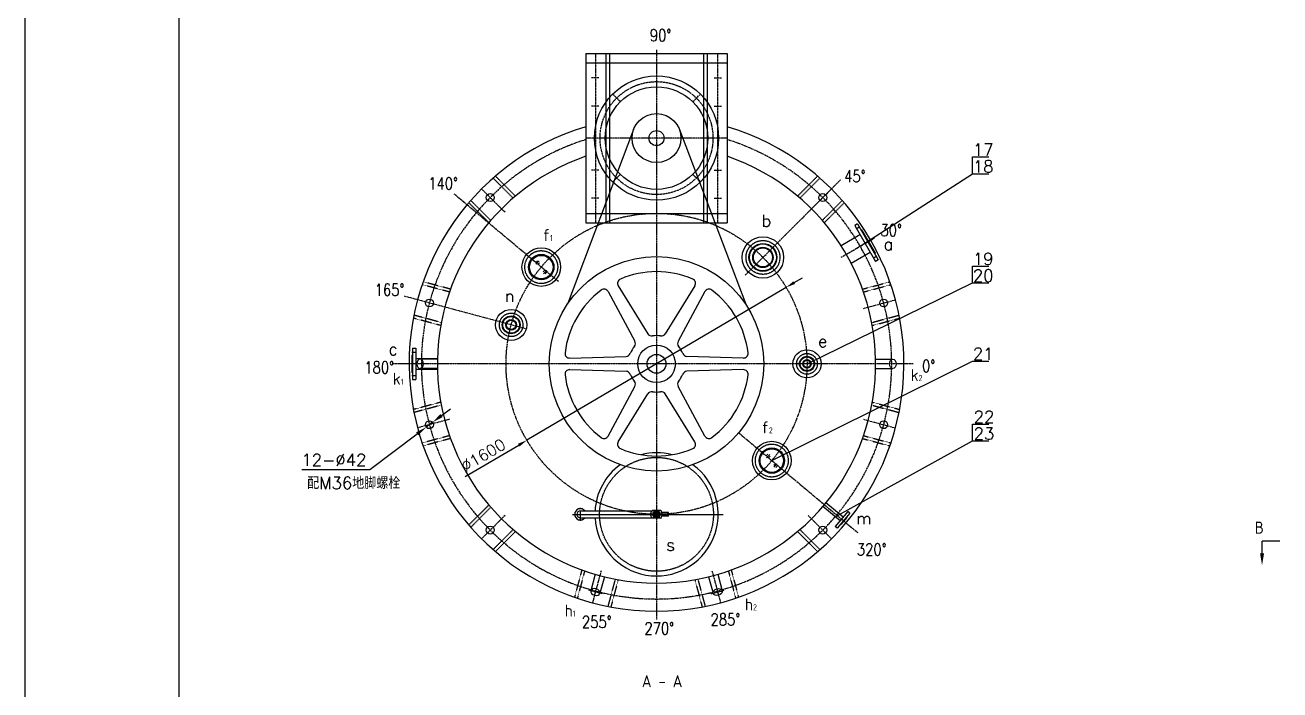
# Model space of a CAD drawing. Header units: millimetres. Extents: x 352 to 14123, y 79 to 19556.
# Drawn here: x 352 to 7022, y 3603 to 7137 of the extents above; entities that cross this region are included whole.
import ezdxf

# ---------------------------------------------------------------- set-up
doc = ezdxf.new("R2010")
doc.units = ezdxf.units.MM
doc.linetypes.add('ACAD_ISO04W100', pattern=[30.5, 24, -3, 0.5, -3])
doc.linetypes.add('HIDDEN', pattern=[0.375, 0.25, -0.125])
doc.layers.add('1轮廓实线层', color=7, linetype='Continuous', lineweight=30)
for name, color, linetype in [('2细线层', 4, 'Continuous'), ('LAYER1', 1, 'ACAD_ISO04W100'), ('LAYER2', 2, 'Continuous'), ('LAYER3', 3, 'Continuous'), ('实线', 3, 'Continuous')]:
    doc.layers.add(name, color=color, linetype=linetype)
doc.styles.add('HZ', font='txt', dxfattribs={"bigfont": 'hztxt'})
doc.styles.get("Standard").update_dxf_attribs({"font": 'txt.shx', "bigfont": 'gbcbig.shx'})
doc.dimstyles.new('1', dxfattribs={"dimtxt": 60, "dimasz": 50, "dimexe": 20, "dimexo": 0, "dimgap": 20, "dimtad": 1, "dimdec": 0, "dimdsep": 46, "dimlunit": 6, "dimtxsty": 'HZ', "dimcen": 2.5, "dimclrt": 2, "dimadec": 0, "dimazin": 0, "dimtfac": 1, "dimtdec": 0, "dimtmove": 0, "dimatfit": 3, "dimfxl": 1, "dimtolj": 1, "dimtzin": 0, "dimarcsym": 0})
doc.dimstyles.get("Standard").update_dxf_attribs({"dimtxt": 2.5, "dimasz": 2.5, "dimexe": 1.25, "dimexo": 0.625, "dimtad": 1, "dimdec": 4, "dimdsep": 46, "dimlunit": 6, "dimtxsty": 'Standard', "dimcen": 2.5, "dimadec": 0, "dimazin": 0, "dimtfac": 1, "dimtdec": 4, "dimtmove": 0, "dimatfit": 3, "dimfxl": 1, "dimtolj": 1, "dimtzin": 0, "dimarcsym": 0})

# ---------------------------------------------------------------- blocks, each defined once
blk = doc.blocks.new('*D11')
at = {"layer": 'DEFPOINTS', "color": 0, "linetype": 'ByBlock', "transparency": 16777216}
for p in [(4397.3, 5742.4), (3019.1, 4929.6)]:
    blk.add_point(p, dxfattribs=at)
at = {"layer": 'LAYER3', "color": 0, "linetype": 'ByBlock', "lineweight": -2, "transparency": 16777216}
for p, q in [((4397.3, 5742.4), (3019.1, 4929.6)), ((4440.4, 5767.8), (4483.4, 5793.2)), ((2691.8, 4736.6), (2976, 4904.2))]:
    blk.add_line(p, q, dxfattribs=at)
at = {"layer": 'LAYER3', "color": 0, "linetype": 'ByBlock', "transparency": 16777216}
for points in [[(4436.1, 5774.9), (4444.6, 5760.6), (4397.3, 5742.4)], [(2971.8, 4911.4), (2980.3, 4897), (3019.1, 4929.6)]]:
    blk.add_solid(points, dxfattribs=at)
at = {"layer": 'LAYER3', "color": 2, "linetype": 'ByBlock', "transparency": 16777216, "insert": (2787, 4850.8), "char_height": 60, "attachment_point": 5, "rotation": 30.52901, "style": 'HZ'}
blk.add_mtext('\\A1;%%c1600', dxfattribs=at)
blk = doc.blocks.new('*D26')
at = {"layer": 'DEFPOINTS', "color": 0, "linetype": 'ByBlock', "transparency": 16777216}
for p in [(2517.6, 5025.1), (2484, 4999.8)]:
    blk.add_point(p, dxfattribs=at)
at = {"layer": 'LAYER2', "color": 0, "linetype": 'ByBlock', "lineweight": -2, "transparency": 16777216}
for p, q in [((2565.5, 5061.2), (2613.4, 5097.3)), ((2517.6, 5025.1), (2484, 4999.8)), ((2183.9, 4773.5), (2436.1, 4963.7)), ((1822.6, 4773.5), (2183.9, 4773.5))]:
    blk.add_line(p, q, dxfattribs=at)
at = {"layer": 'LAYER2', "color": 0, "linetype": 'ByBlock', "transparency": 16777216}
for points in [[(2559.5, 5069.2), (2571.5, 5053.2), (2517.6, 5025.1)], [(2430.1, 4971.7), (2442.1, 4955.7), (2484, 4999.8)]]:
    blk.add_solid(points, dxfattribs=at)
at = {"layer": 'LAYER2', "color": 0, "linetype": 'ByBlock', "transparency": 16777216, "insert": (1993.2, 4825.5), "char_height": 64, "attachment_point": 5}
blk.add_mtext('\\A1;12-%%c42', dxfattribs=at)

msp = doc.modelspace()

# ---------------------------------------------------------------- linework, layer by layer
at = {"color": 4}
msp.add_line((7022.08983, 4394.10683), (6927.25707, 4394.10683), dxfattribs=at)
at = {"layer": '1轮廓实线层'}
msp.add_line((1171.25655, 406.78891), (1171.25655, 19227.6616), dxfattribs=at)
at = {"layer": '2细线层'}
msp.add_line((351.53213, 78.89914), (351.53213, 19555.55136), dxfattribs=at)
at = {"layer": 'LAYER1', "ltscale": 0.4}
for p, q in [((3708.20804, 7004.78446), (3708.20804, 3977.62293)), ((4083.20804, 6535.99098), (3333.20804, 6535.99098)), ((4179.92103, 5807.70397), (4688.39438, 6316.17732)), ((3186.60692, 5773.66629), (2632.39142, 6238.70831)), ((2902.85242, 6141.3466), (2778.36262, 6265.8364)), ((4513.56366, 6141.3466), (4638.05346, 6265.8364)), ((4689.35673, 5902.45744), (4866.08401, 6004.49098)), ((3012.29099, 5522.46139), (2367.83465, 5695.14295)), ((4808.34427, 5630.77159), (4978.4005, 5676.33802)), ((5072.86908, 5335.99098), (2306.89927, 5335.99098)), ((2608.07181, 5041.21036), (2438.01558, 4995.64393)), ((4808.34427, 5041.21036), (4978.4005, 4995.64393)), ((4144.85337, 4969.60204), (4779.87958, 4436.75179)), ((2902.85242, 4530.63536), (2778.36262, 4406.14556)), ((4513.56366, 4530.63536), (4638.05346, 4406.14556)), ((3413.42743, 4235.85475), (3367.861, 4065.79852)), ((4002.98866, 4235.85475), (4048.55509, 4065.79852))]:
    msp.add_line(p, q, dxfattribs=at)
at = {"layer": 'LAYER1', "ltscale": 0.5}
for p, q in [((3383.20804, 6985.99098), (3383.20804, 6085.99098)), ((4033.20804, 6985.99098), (4033.20804, 6085.99098)), ((3402.09246, 6855.99098), (3363.21477, 6855.99098)), ((4014.32362, 6855.99098), (4053.20132, 6855.99098)), ((3514.49534, 6729.70368), (3477.65667, 6766.54235)), ((3901.92074, 6729.70368), (3938.75941, 6766.54235)), ((3402.09246, 6705.99098), (3363.21477, 6705.99098)), ((4014.32362, 6705.99098), (4053.20132, 6705.99098)), ((3402.09246, 6365.99098), (3363.21477, 6365.99098)), ((3514.49534, 6342.27828), (3477.65667, 6305.43961)), ((3901.92074, 6342.27828), (3938.75941, 6305.43961)), ((4014.32362, 6365.99098), (4053.20132, 6365.99098)), ((3402.09246, 6215.99098), (3363.21477, 6215.99098)), ((4014.32362, 6215.99098), (4053.20132, 6215.99098)), ((3418.61359, 4113.30965), (3347.2192, 4132.43972)), ((3418.61359, 4113.30965), (3347.2192, 4132.43972)), ((3997.80249, 4113.30965), (4069.19688, 4132.43972)), ((3997.80249, 4113.30965), (4069.19688, 4132.43972))]:
    msp.add_line(p, q, dxfattribs=at)
at = {"layer": 'LAYER1', "linetype": 'ACAD_ISO04W100'}
for p, q in [((4789.81106, 6064.37782), (4768.00599, 6051.78866)), ((4879.81106, 5908.49325), (4858.00599, 5895.90409)), ((2407.31893, 5398.49098), (2432.49725, 5398.49098)), ((2407.31893, 5273.49098), (2432.49725, 5273.49098))]:
    msp.add_line(p, q, dxfattribs=at)
at = {"layer": 'LAYER1', "ltscale": 0.2}
msp.add_line((3261.01953, 4535.99098), (4061.94515, 4535.99098), dxfattribs=at)
at = {"layer": 'LAYER1', "linetype": 'ACAD_ISO04W100', "ltscale": 2}
msp.add_line((3303.20804, 4501.99575), (3303.20804, 4571.1384), dxfattribs=at)
at = {"layer": 'LAYER1', "ltscale": 0.5}
msp.add_circle((3708.20804, 6535.99098), 300, dxfattribs=at)
at = {"layer": 'LAYER1', "ltscale": 0.4}
msp.add_circle((3708.20804, 5335.99098), 800, dxfattribs=at)
at = {"layer": 'LAYER1', "linetype": 'ACAD_ISO04W100', "ltscale": 0.1}
for centre, radius in [((3095.37249, 5850.22107), 87.5), ((4273.89347, 5901.6764), 90), ((2935.46738, 5543.04622), 62.5), ((4508.20804, 5335.99098), 55), ((4321.0436, 4821.76089), 87.5)]:
    msp.add_circle(centre, radius, dxfattribs=at)
at = {"layer": 'LAYER1', "ltscale": 0.2}
msp.add_circle((3708.20804, 4535.99098), 302.5, dxfattribs=at)
at = {"layer": 'LAYER1', "ltscale": 0.4}
msp.add_arc((3708.20804, 5335.99098), 1250, 107.457603124, 72.542396876, dxfattribs=at)
at = {"layer": 'LAYER2', "color": 0, "ltscale": 0.08}
for p, q in [((3333.20804, 6985.99098), (3333.20804, 6085.99098)), ((3333.20804, 6985.99098), (4083.20804, 6985.99098)), ((4083.20804, 6985.99098), (4083.20804, 6085.99098)), ((3333.20804, 6935.99098), (4083.20804, 6935.99098)), ((3586.33625, 6581.2377), (3234.10648, 5652.4206)), ((3830.07984, 6581.2377), (4182.30961, 5652.4206)), ((3333.20804, 6135.99098), (4083.20804, 6135.99098)), ((3333.20804, 6085.99098), (4083.20804, 6085.99098)), ((4776.44299, 6079.75377), (4761.72056, 6071.25377)), ((4761.72056, 6071.25377), (4871.72056, 5880.72818)), ((4776.44299, 6079.75377), (4886.44299, 5889.22818)), ((4689.04322, 5964.63026), (4789.72056, 6022.75635)), ((4798.29107, 6047.9118), (4794.19299, 6049.00987)), ((4798.29107, 6047.9118), (4869.79107, 5924.07016)), ((4743.04322, 5871.09952), (4843.72056, 5929.22561)), ((4886.44299, 5889.22818), (4871.72056, 5880.72818)), ((3504.44004, 5750.5627), (3661.43154, 5496.00058)), ((3911.97605, 5750.5627), (3754.98454, 5496.00058)), ((3451.0624, 5719.74511), (3593.02391, 5456.50542)), ((3965.35368, 5719.74511), (3823.39217, 5456.50542)), ((2411.20804, 5418.49098), (2411.20804, 5253.49098)), ((2411.20804, 5418.49098), (2428.20804, 5418.49098)), ((2428.20804, 5418.49098), (2428.20804, 5253.49098)), ((2408.20804, 5380.49098), (2411.20804, 5383.49098)), ((2408.20804, 5380.49098), (2408.20804, 5291.49098)), ((2428.20804, 5364.49098), (2543.5567, 5364.49098)), ((2543.47631, 5360.99098), (2452.14202, 5360.99098)), ((3247.29439, 5366.80857), (3546.24741, 5375.48614)), ((4169.12169, 5366.80857), (3870.16867, 5375.48614)), ((4872.93977, 5360.99098), (4964.27406, 5360.99098)), ((2408.20804, 5291.49098), (2411.20804, 5288.49098)), ((2428.20804, 5307.49098), (2543.5567, 5307.49098)), ((2543.47631, 5310.99098), (2452.14202, 5310.99098)), ((3247.29439, 5305.17339), (3546.24741, 5296.49582)), ((4169.12169, 5305.17339), (3870.16867, 5296.49582)), ((4872.93977, 5310.99098), (4964.27406, 5310.99098)), ((2411.20804, 5253.49098), (2428.20804, 5253.49098)), ((3451.0624, 4952.23685), (3593.02391, 5215.47654)), ((3965.35368, 4952.23685), (3823.39217, 5215.47654)), ((3504.44004, 4921.41925), (3661.43154, 5175.98138)), ((3911.97605, 4921.41925), (3754.98454, 5175.98138)), ((3303.20804, 4553.99098), (3682.79429, 4553.99098)), ((3730.07797, 4555.99098), (3686.33811, 4555.99098)), ((3771.45359, 4545.99098), (3737.11882, 4545.99098)), ((3771.45359, 4525.99098), (3771.45359, 4545.99098)), ((4683.95798, 4501.33591), (4592.76478, 4577.85608)), ((4700.02767, 4520.48702), (4608.83447, 4597.0072)), ((4725.73917, 4551.12879), (4658.24647, 4470.69413)), ((4735.69775, 4542.77256), (4668.20505, 4462.33789)), ((4735.69775, 4542.77256), (4725.73917, 4551.12879)), ((3303.20804, 4517.99098), (3682.79429, 4517.99098)), ((3730.07797, 4515.99098), (3686.33811, 4515.99098)), ((3771.45359, 4525.99098), (3737.11882, 4525.99098)), ((4668.20505, 4462.33789), (4658.24647, 4470.69413)), ((4688.50124, 4481.85877), (4684.27474, 4481.489)), ((4719.99783, 4519.39495), (4688.50124, 4481.85877)), ((4719.99783, 4519.39495), (4719.62806, 4523.62144)), ((3382.73031, 4217.38633), (3359.11487, 4129.25228)), ((3431.02661, 4204.44538), (3407.41116, 4116.31133)), ((3985.38948, 4204.44538), (4009.00492, 4116.31133)), ((4033.68577, 4217.38633), (4057.30121, 4129.25228))]:
    msp.add_line(p, q, dxfattribs=at)
at = {"layer": 'LAYER2'}
msp.add_line((4869.79107, 5924.07016), (4868.69299, 5919.97209), dxfattribs=at)
at = {"layer": 'LAYER2', "color": 3, "linetype": 'ByBlock', "ltscale": 2}
for points in [[(5388.50864, 6346.39995), (5388.50864, 6435.58185), (5474.9419, 6435.58185)], [(4790.7398, 5960.99098), (5388.50864, 6346.39995), (5474.9419, 6346.39995)], [(5388.50864, 5765.71803), (5388.50864, 5854.89993), (5474.9419, 5854.89993)], [(4508.20804, 5335.99098), (5388.50864, 5765.71803), (5474.9419, 5765.71803)], [(4321.0436, 4821.76089), (5388.50864, 5350.72854), (5474.9419, 5350.72854)], [(5388.50864, 4926.13995), (5388.50864, 5015.32185), (5474.9419, 5015.32185)], [(4657.88709, 4523.21198), (5388.50864, 4926.13995), (5474.9419, 4926.13995)]]:
    msp.add_lwpolyline(points, dxfattribs=at)
at = {"layer": 'LAYER2', "color": 0, "ltscale": 0.08}
msp.add_lwpolyline([(3726.20804, 4535.99098), (3717.20804, 4551.57944), (3699.20804, 4551.57944), (3690.20804, 4535.99098), (3699.20804, 4520.40252), (3717.20804, 4520.40252)], close=True, dxfattribs=at)
for centre, radius in [((3708.20804, 6535.99098), 330), ((3708.20806, 6535.99098), 272.49998), ((3708.20804, 6535.99098), 130), ((3708.20804, 6535.99098), 40), ((2824.32456, 6219.87446), 21), ((4592.09152, 6219.87446), 21), ((4273.89347, 5901.6764), 110), ((3095.37249, 5850.22107), 102.5), ((4273.89347, 5901.6764), 74.5), ((4273.89347, 5901.6764), 71.5), ((4273.89347, 5901.6764), 54), ((4273.89347, 5901.6764), 50.5), ((3095.37249, 5850.22107), 67.5), ((3095.37249, 5850.22107), 62.5), ((3708.20804, 5335.99098), 570), ((2500.80076, 5659.51479), 21), ((4915.61532, 5659.51479), 21), ((2935.46738, 5543.04622), 82.5), ((2935.46738, 5543.04622), 47.5), ((2935.46738, 5543.04622), 44.5), ((2935.46738, 5543.04622), 28.5), ((2935.46738, 5543.04622), 25), ((3708.20804, 5335.99098), 100), ((4508.20804, 5335.99098), 75), ((3708.20804, 5335.99098), 50), ((4508.20804, 5335.99098), 40), ((4508.20804, 5335.99098), 37), ((4508.20804, 5335.99098), 22.5), ((4508.20804, 5335.99098), 19), ((2500.80076, 5012.46717), 21), ((4915.61532, 5012.46717), 21), ((4321.0436, 4821.76089), 102.5), ((4321.0436, 4821.76089), 67.5), ((4321.0436, 4821.76089), 62.5), ((3708.20804, 4535.99098), 20), ((3708.20804, 4535.99098), 15.58846), ((3708.20804, 4535.99098), 10), ((2824.32456, 4452.1075), 21), ((4592.09152, 4452.1075), 21)]:
    msp.add_circle(centre, radius, dxfattribs=at)
for centre, radius, start, end in [((3708.20804, 5335.99098), 1315, 106.569076483, 73.430923517), ((3708.20804, 5335.99098), 1165, 108.777166548, 71.222833452), ((3708.20804, 5335.99098), 490, 66.892979899, 113.107020101), ((3525.71888, 5763.68562), 25, 113.107020101, 211.662630675), ((3890.6972, 5763.68562), 25, 328.337369325, 66.892979899), ((3708.20804, 5335.99098), 490, 126.892979899, 173.107020101), ((3429.0582, 5707.87855), 25, 28.337369324, 126.892979899), ((3987.35788, 5707.87855), 25, 53.107020101, 151.662630676), ((3708.20804, 5335.99098), 490, 6.892979899, 53.107020101), ((3682.71038, 5509.1235), 25, 211.662630675, 278.37787037), ((3708.20804, 5335.99098), 150, 81.62212963, 98.37787037), ((3733.7057, 5509.1235), 25, 261.62212963, 328.337369325), ((3708.20804, 5335.99098), 150, 141.62212963, 158.37787037), ((3571.01971, 5444.63886), 25, 321.62212963, 28.337369324), ((3845.39637, 5444.63886), 25, 151.662630676, 218.37787037), ((3708.20804, 5335.99098), 150, 21.62212963, 38.37787037), ((3246.56904, 5391.79805), 25, 173.107020101, 271.662630676), ((3545.52205, 5400.47562), 25, 271.662630676, 338.37787037), ((3870.89403, 5400.47562), 25, 201.62212963, 268.337369324), ((4169.84705, 5391.79805), 25, 268.337369324, 6.892979899), ((3246.56904, 5280.18391), 25, 88.337369324, 186.892979899), ((3708.20804, 5335.99098), 490, 186.892979899, 233.107020101), ((3545.52205, 5271.50634), 25, 21.62212963, 88.337369324), ((3708.20804, 5335.99098), 150, 201.62212963, 218.37787037), ((3708.20804, 5335.99098), 150, 321.62212963, 338.37787037), ((3870.89403, 5271.50634), 25, 91.662630676, 158.37787037), ((3708.20804, 5335.99098), 490, 306.892979899, 353.107020101), ((4169.84705, 5280.18391), 25, 353.107020101, 91.662630676), ((3571.01971, 5227.3431), 25, 331.662630676, 38.37787037), ((3845.39637, 5227.3431), 25, 141.62212963, 208.337369324), ((3682.71038, 5162.85846), 25, 81.62212963, 148.337369325), ((3708.20804, 5335.99098), 150, 261.62212963, 278.37787037), ((3733.7057, 5162.85846), 25, 31.662630675, 98.37787037), ((3429.0582, 4964.10341), 25, 233.107020101, 331.662630676), ((3987.35788, 4964.10341), 25, 208.337369324, 306.892979899), ((3525.71888, 4908.29634), 25, 148.337369325, 246.892979899), ((3708.20804, 5335.99098), 490, 246.892979899, 293.107020101), ((3890.6972, 4908.29634), 25, 293.107020101, 31.662630675), ((3708.20804, 4535.99098), 327.5, 75.433284176, 104.566715824), ((3708.20804, 4535.99098), 327.5, 183.150668629, 53.709204479), ((3708.20804, 4535.99098), 327.5, 126.290795521, 176.849331371), ((3303.20804, 4535.99098), 30, 36.869897646, 323.130102354), ((3303.20804, 4535.99098), 18, 90, 270), ((3708.20804, 4535.99098), 8.125, 270, 180)]:
    msp.add_arc(centre, radius, start, end, dxfattribs=at)
at = {"layer": 'LAYER2', "color": 0, "ltscale": 0.08, "extrusion": (0, 0, -1)}
for centre, major_axis in [((2452.14202, 5335.99098), (0, 25)), ((3383.26301, 4122.7818), (-24.14815, 6.47048))]:
    msp.add_ellipse(centre, major_axis=major_axis, ratio=0.7071067812, dxfattribs=at)
at = {"layer": 'LAYER2', "color": 0, "ltscale": 0.08}
for centre, major_axis in [((4964.27406, 5335.99098), (0, 25)), ((4033.15307, 4122.7818), (24.14815, 6.47048))]:
    msp.add_ellipse(centre, major_axis=major_axis, ratio=0.7071067812, dxfattribs=at)
at = {"layer": 'LAYER2', "color": 0, "ltscale": 0.08, "extrusion": (0, 0, -1)}
msp.add_ellipse((3686.33811, 4535.99098), major_axis=(0, 20), ratio=0.4065033839, start_param=3.1415926536, end_param=6.2831853072, dxfattribs=at)
at = {"layer": 'LAYER2', "color": 0, "ltscale": 0.08}
msp.add_ellipse((3730.07797, 4535.99098), major_axis=(0, 20), ratio=0.4065033839, start_param=3.1415926536, end_param=6.2831853072, dxfattribs=at)
at = {"layer": 'LAYER3'}
for p, q in [((3066.14025, 5875.53201), (3074.82403, 5884.21579)), ((3067.39865, 5865.58983), (3084.76621, 5882.9574)), ((3077.34082, 5864.33144), (3086.0246, 5873.01522)), ((3105.59374, 5825.08579), (3114.27752, 5833.76957)), ((3106.85214, 5815.14361), (3124.2197, 5832.51117)), ((3116.79431, 5813.88522), (3125.4781, 5822.569)), ((4291.81136, 4847.07184), (4300.49514, 4855.75562)), ((4293.06976, 4837.12966), (4310.43732, 4854.49722)), ((4303.01193, 4835.87126), (4311.69571, 4844.55504)), ((4331.26485, 4796.62561), (4339.94863, 4805.30939)), ((4332.52325, 4786.68344), (4349.89081, 4804.051)), ((4342.46542, 4785.42504), (4351.1492, 4794.10882))]:
    msp.add_line(p, q, dxfattribs=at)
at = {"layer": 'LAYER3', "linetype": 'ByBlock', "ltscale": 2}
msp.add_line((6927.25707, 4329.14694), (6927.25707, 4394.10683), dxfattribs=at)
msp.add_solid([(6916.5904, 4329.14694), (6937.92374, 4329.14694), (6927.25707, 4265.14694)], dxfattribs=at)
at = {"layer": '实线', "linetype": 'HIDDEN', "ltscale": 10}
for p, q in [((3438.20804, 6985.99098), (3438.20804, 6085.99098)), ((3458.20804, 6985.99098), (3458.20804, 6085.99098)), ((3958.20804, 6985.99098), (3958.20804, 6085.99098)), ((3978.20804, 6985.99098), (3978.20804, 6085.99098))]:
    msp.add_line(p, q, dxfattribs=at)
at = {"layer": '实线', "linetype": 'HIDDEN', "ltscale": 5}
for p, q in [((2945.96975, 6217.02321), (2839.65862, 6323.33434)), ((2958.17972, 6227.44065), (2851.76582, 6333.85456)), ((4458.23636, 6227.44065), (4564.65026, 6333.85456)), ((4470.44633, 6217.02321), (4576.75746, 6323.33434)), ((2827.17581, 6098.22927), (2720.86468, 6204.5404)), ((4589.24027, 6098.22927), (4695.5514, 6204.5404)), ((2816.75837, 6086.0193), (2710.34446, 6192.4332)), ((4599.65772, 6086.0193), (4706.07162, 6192.4332)), ((2607.5742, 5717.86813), (2462.3505, 5756.7807)), ((2612.93963, 5732.99488), (2467.57553, 5771.94508)), ((4803.47646, 5732.99488), (4948.84055, 5771.94508)), ((4808.84188, 5717.86813), (4954.06558, 5756.7807)), ((2561.17582, 5539.80972), (2415.81172, 5578.75991)), ((2564.0926, 5555.59259), (2418.8689, 5594.50516)), ((4852.32348, 5555.59259), (4997.54718, 5594.50516)), ((4855.24026, 5539.80972), (5000.60436, 5578.75991)), ((2561.17582, 5132.17224), (2415.81172, 5093.22205)), ((2564.0926, 5116.38937), (2418.8689, 5077.4768)), ((4852.32348, 5116.38937), (4997.54718, 5077.4768)), ((4855.24026, 5132.17224), (5000.60436, 5093.22205)), ((2607.5742, 4954.11383), (2462.3505, 4915.20126)), ((2612.93963, 4938.98707), (2467.57553, 4900.03688)), ((4803.47646, 4938.98707), (4948.84055, 4900.03688)), ((4808.84188, 4954.11383), (4954.06558, 4915.20126)), ((2816.75837, 4585.96266), (2710.34446, 4479.54876)), ((2827.17581, 4573.75269), (2720.86468, 4467.44156)), ((2945.96975, 4454.95875), (2839.65862, 4348.64762)), ((2958.17972, 4444.5413), (2851.76582, 4338.1274)), ((4458.23636, 4444.5413), (4564.65026, 4338.1274)), ((4470.44633, 4454.95875), (4576.75746, 4348.64762)), ((3311.20414, 4240.72256), (3272.25394, 4095.35847)), ((3326.33089, 4235.35714), (3287.41832, 4090.13344)), ((4090.08519, 4235.35714), (4128.99776, 4090.13344)), ((4105.21195, 4240.72256), (4144.16214, 4095.35847)), ((3488.60643, 4191.87554), (3449.69386, 4046.65184)), ((3504.3893, 4188.95876), (3465.43911, 4043.59466)), ((3912.02678, 4188.95876), (3950.97697, 4043.59466)), ((3927.80965, 4191.87554), (3966.72222, 4046.65184))]:
    msp.add_line(p, q, dxfattribs=at)

# ---------------------------------------------------------------- texts
at = {"width": 0.8}
for s, p in [('90%%d', (3672.73599, 7050.35394)), ('45%%d', (4705.59781, 6301.36417)), ('140%%d', (2494.68615, 6262.73367)), ('30%%d', (4898.59308, 6014.02478)), ('165%%d', (2210.14783, 5697.71105)), ('180%%d', (2155.10386, 5285.08525)), ('0%%d', (5119.63089, 5292.56033)), ('320%%d', (4773.14453, 4317.31653)), ('285%%d', (3995.37838, 3944.93464)), ('255%%d', (3311.52503, 3932.02408)), ('270%%d', (3643.7972, 3897.7918))]:
    msp.add_text(s, height=64, dxfattribs=at).set_placement(p)
at = {"char_height": 64, "width": 456.2531929, "attachment_point": 1}
for s, insert in [('{\\Fisocp.shx|c0;B}', (6888.00104, 4497.12469)), ('{\\Fisocp.shx|c0;A - A}', (3630.12519, 3680.92837))]:
    msp.add_mtext(s, dxfattribs=dict(at, insert=insert))
at = {"layer": 'LAYER2', "linetype": 'ByBlock', "style": 'HZ'}
for s, p in [('17', (5390.09696, 6442.44439)), ('18', (5390.09696, 6353.26249)), ('b', (4266.56559, 6064.9036)), ('a', (4915.22106, 5939.59658)), ('19', (5390.09696, 5861.76247)), ('20', (5390.09696, 5772.58057)), ('n', (2900.61555, 5665.21397)), ('c', (2283.54658, 5381.64614)), ('e', (4566.42102, 5424.27729)), ('21', (5390.09696, 5357.59108)), ('22', (5394.15746, 5022.18439)), ('23', (5394.15746, 4933.00249)), ('配M36地脚螺栓', (1850.96824, 4670.70252)), ('m', (4769.13813, 4483.85757)), ('s', (3759.25013, 4342.30708))]:
    msp.add_text(s, height=64, dxfattribs=at).set_placement(p)
at = {"layer": 'LAYER2', "linetype": 'ByBlock', "char_height": 64, "width": 456.2531929, "attachment_point": 1, "style": 'HZ'}
for s, insert in [('{\\Fisocp.shx|c0;f\\H0.5x;1}', (3104.12913, 6052.52649)), ('{\\Fisocp.shx|c0;k\\H0.5x;1}', (2306.6605, 5288.65651)), ('{\\Fisocp.shx|c0;k\\H0.5x;2}', (5059.58544, 5308.19775)), ('{\\Fisocp.shx|c0;f\\H0.5x;2}', (4267.99181, 5030.3045)), ('{\\Fisocp.shx|c0;h\\H0.5x;2}', (4178.53102, 4089.37746)), ('{\\Fisocp.shx|c0;h\\H0.5x;1}', (3219.95649, 4056.44666))]:
    msp.add_mtext(s, dxfattribs=dict(at, insert=insert))

# ---------------------------------------------------------------- dimensions: what is measured, and where the dimension line sits
at = {"layer": 'LAYER2', "linetype": 'ByBlock'}
dim = msp.add_diameter_dim_2p(p1=(2517.56909, 5025.10929), p2=(2484.03243, 4999.82506), text='12-%%c42', dimstyle='Standard', override={"dimtxt": 64, "dimasz": 60, "dimexe": 20, "dimexo": 0, "dimgap": 20, "dimtoh": 1}, dxfattribs=at)
dim.commit()
dim.dimension.update_dxf_attribs({"geometry": '*D26', "text_midpoint": (1993.21974, 4773.53661), "dimtype": 163})
at = {"layer": 'LAYER3', "linetype": 'ByBlock', "ltscale": 2}
dim = msp.add_diameter_dim_2p(p1=(4397.30573, 5742.37057), p2=(3019.11035, 4929.61139), text='%%c1600', dimstyle='1', dxfattribs=at)
dim.commit()
dim.dimension.update_dxf_attribs({"geometry": '*D11', "text_midpoint": (2786.98232, 4850.76612)})

doc.saveas('drawing.dxf')
